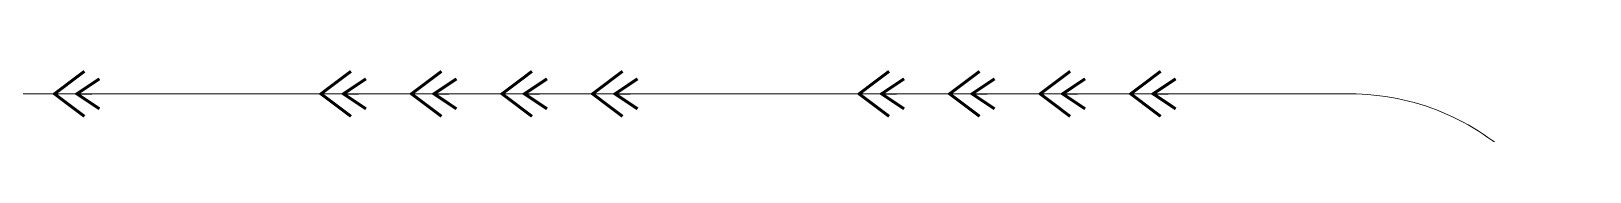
# Model space of a CAD drawing. Header units: inches. Extents: x -25 to 1235, y -506 to 1148.
# Drawn here: x 367.7 to 455, y 583.2 to 586.8 of the extents above; entities that cross this region are included whole.
import ezdxf
from ezdxf.enums import TextEntityAlignment as Align

# ---------------------------------------------------------------- set-up
doc = ezdxf.new("R2010")
doc.units = ezdxf.units.IN
doc.header["$MEASUREMENT"] = 0
doc.layers.add('SYMS', color=7, linetype='Continuous')
doc.styles.add('WD', font='romans.shx')

# ---------------------------------------------------------------- blocks, each defined once
blk = doc.blocks.new('HC01PJ_1-')
blk.add_line((0.0312, 0), (0.0938, 0))
for points in [[(0.0625, -0.0938, 0.0125, 0.0125, 0), (-0.0625, 0, 0.0125, 0.0125, 0), (0.0625, 0.0938, 0, 0, 0)], [(0.125, 0.0625, 0.0125, 0.0125, 0), (0.0312, 0, 0.0125, 0.0125, 0), (0.125, -0.0625, 0, 0, 0)]]:
    blk.add_lwpolyline(points, format="xyseb")
at = {"style": 'WD', "width": 0.85}
for tag, p in [('INST', (-0.0124, 0.4669)), ('LOC', (-0.0124, 0.295)), ('TAG1', (-0.0104, 0.125)), ('DESC1', (-0.0104, -0.3437)), ('DESC2', (-0.0104, -0.5156)), ('DESC3', (-0.0104, -0.6875))]:
    blk.add_attdef(tag, text='', height=0.125, dxfattribs=at).set_placement(p, align=Align.CENTER)
at = {"style": 'WD'}
for tag, p, flags in [('FAMILY', (0.2062, 0.1306), 9), ('X4TERMDESC01', (-0.0938, 0.0312), 1), ('X1TERMDESC02', (0.125, 0.0312), 1)]:
    blk.add_attdef(tag, p, '', height=0.01, dxfattribs=dict(at, flags=flags))
at = {"style": 'WD', "flags": 9}
blk.add_attdef('WDTYPE', text='', height=0.01, dxfattribs=at).set_placement((-0.2209, 0.0748), align=Align.RIGHT)
at = {"style": 'WD'}
for tag, p in [('X2LINK', (0, 0.0938)), ('X8LINK', (0, -0.0938))]:
    blk.add_attdef(tag, p, '', height=0.01, dxfattribs=at)
at = {"linetype": 'Continuous', "style": 'WD', "flags": 9}
for tag, p in [('ASSYCODE', (0.2188, 0.0625)), ('MFG', (0.2278, 0.0887)), ('CAT', (0.2297, 0.1082))]:
    blk.add_attdef(tag, text='', height=0.01, dxfattribs=at).set_placement(p, align=Align.CENTER)
at = {"color": 7, "style": 'WD', "flags": 1}
for tag, p in [('X4TERM01', (-0.0625, 0)), ('X1TERM02', (0.0938, 0))]:
    blk.add_attdef(tag, p, '', height=0.0125, dxfattribs=at)
at = {"linetype": 'Continuous', "style": 'WD', "flags": 8}
blk.add_attdef('TERM01', text='', height=0.125, dxfattribs=at).set_placement((-0.1042, -0.0314), align=Align.TOP_RIGHT)
blk.add_attdef('TERM02', text='', height=0.125, dxfattribs=at).set_placement((0.1458, -0.0314), align=Align.TOP_LEFT)

msp = doc.modelspace()

# ---------------------------------------------------------------- linework, layer by layer
at = {"color": 5, "lineweight": 9}
msp.add_lwpolyline([(144.801, 585.436), (441.591, 585.436, -0.414214), (455.022, 572.004), (455.022, 448.774, -0.414214), (441.591, 435.343), (332.293, 435.343)], format="xyb", dxfattribs=at)

# ---------------------------------------------------------------- block references
at = {"layer": 'SYMS', "color": 5, "lineweight": 9, "xscale": 13.43108688204268, "yscale": 13.43108688204268, "zscale": 13.43108688204268}
for p in [(369.829, 585.436), (384.764, 585.436), (389.837, 585.436), (394.909, 585.436), (399.982, 585.436), (414.917, 585.436), (419.989, 585.436), (425.062, 585.436), (430.135, 585.436)]:
    msp.add_blockref('HC01PJ_1-', p, dxfattribs=at)

doc.saveas('drawing.dxf')
